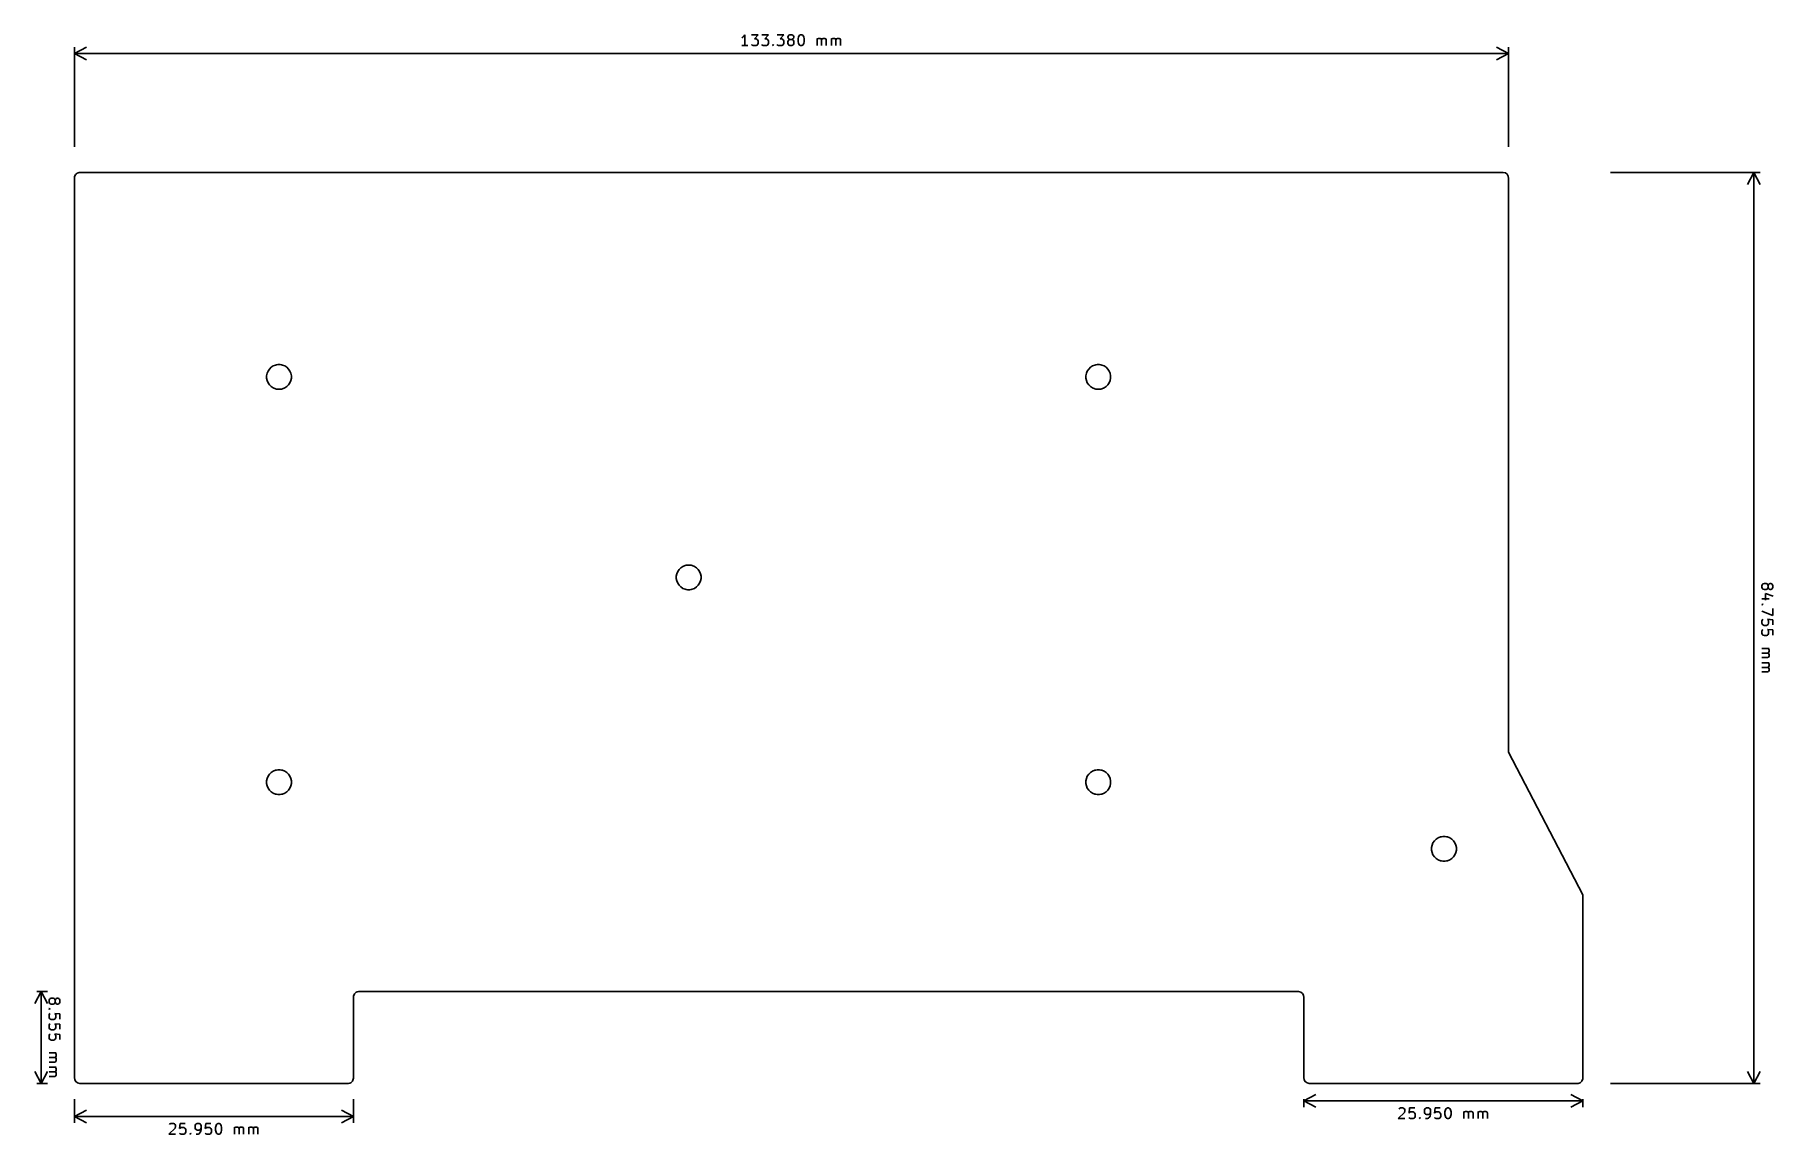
# Model space of a CAD drawing. Extents: x -12 to 150, y -99 to 3.
import ezdxf

# ---------------------------------------------------------------- set-up
doc = ezdxf.new("R2010")
doc.units = 0
doc.layers.add('BLACK', color=7, linetype='CONTINUOUS')

msp = doc.modelspace()

# ---------------------------------------------------------------- linework, layer by layer
at = {"layer": 'BLACK', "linetype": 'CONTINUOUS'}
for p, q in [((-8.38, -7.2), (-8.38, 2.06642)), ((-8.38, 1.48), (-7.2535, 2.06642)), ((53.7862, 2.98952), (53.691, 2.9419)), ((54.2624, 2.22762), (53.691, 2.22762)), ((53.8814, 3.08476), (53.7862, 2.98952)), ((53.9767, 3.22762), (53.8814, 3.08476)), ((53.9767, 2.22762), (53.9767, 3.22762)), ((54.5957, 3.22762), (55.2148, 3.22762)), ((54.6433, 2.27524), (54.5957, 2.32286)), ((54.7386, 2.22762), (54.6433, 2.27524)), ((55.0243, 2.22762), (54.7386, 2.22762)), ((55.2148, 3.22762), (54.8814, 2.84667)), ((54.8814, 2.84667), (55.0243, 2.84667)), ((55.0243, 2.84667), (55.1195, 2.79905)), ((55.1195, 2.27524), (55.0243, 2.22762)), ((55.1195, 2.79905), (55.1671, 2.75143)), ((55.1671, 2.32286), (55.1195, 2.27524)), ((55.1671, 2.75143), (55.2148, 2.65619)), ((55.2148, 2.4181), (55.1671, 2.32286)), ((55.2148, 2.65619), (55.2148, 2.4181)), ((55.5481, 3.22762), (56.1671, 3.22762)), ((55.5957, 2.27524), (55.5481, 2.32286)), ((55.691, 2.22762), (55.5957, 2.27524)), ((55.9767, 2.22762), (55.691, 2.22762)), ((56.1671, 3.22762), (55.8338, 2.84667)), ((55.8338, 2.84667), (55.9767, 2.84667)), ((55.9767, 2.84667), (56.0719, 2.79905)), ((56.0719, 2.27524), (55.9767, 2.22762)), ((56.0719, 2.79905), (56.1195, 2.75143)), ((56.1195, 2.32286), (56.0719, 2.27524)), ((56.1195, 2.75143), (56.1671, 2.65619)), ((56.1671, 2.4181), (56.1195, 2.32286)), ((56.1671, 2.65619), (56.1671, 2.4181)), ((56.5481, 2.27524), (56.5957, 2.32286)), ((56.5957, 2.22762), (56.5481, 2.27524)), ((56.5957, 2.32286), (56.6433, 2.27524)), ((56.5957, 2.32286), (56.5957, 2.22762)), ((56.6433, 2.27524), (56.5957, 2.22762)), ((56.9767, 3.22762), (57.5957, 3.22762)), ((57.0243, 2.27524), (56.9767, 2.32286)), ((57.1195, 2.22762), (57.0243, 2.27524)), ((57.4052, 2.22762), (57.1195, 2.22762)), ((57.5957, 3.22762), (57.2624, 2.84667)), ((57.2624, 2.84667), (57.4052, 2.84667)), ((57.4052, 2.84667), (57.5005, 2.79905)), ((57.5005, 2.27524), (57.4052, 2.22762)), ((57.5005, 2.79905), (57.5481, 2.75143)), ((57.5481, 2.32286), (57.5005, 2.27524)), ((57.5481, 2.75143), (57.5957, 2.65619)), ((57.5957, 2.4181), (57.5481, 2.32286)), ((57.5957, 2.65619), (57.5957, 2.4181)), ((57.9767, 3.03714), (58.0243, 3.13238)), ((57.9767, 2.98952), (57.9767, 3.03714)), ((58.0243, 2.89428), (57.9767, 2.98952)), ((58.0243, 2.70381), (57.9767, 2.60857)), ((57.9767, 2.60857), (57.9767, 2.4181)), ((57.9767, 2.4181), (58.0243, 2.32286)), ((58.0243, 3.13238), (58.0719, 3.18)), ((58.0719, 2.84667), (58.0243, 2.89428)), ((58.0719, 2.75143), (58.0243, 2.70381)), ((58.0243, 2.32286), (58.0719, 2.27524)), ((58.0719, 3.18), (58.1671, 3.22762)), ((58.1671, 2.79905), (58.0719, 2.84667)), ((58.1671, 2.79905), (58.0719, 2.75143)), ((58.0719, 2.27524), (58.1671, 2.22762)), ((58.1671, 3.22762), (58.3576, 3.22762)), ((58.3576, 2.79905), (58.1671, 2.79905)), ((58.1671, 2.22762), (58.3576, 2.22762)), ((58.3576, 3.22762), (58.4529, 3.18)), ((58.4529, 2.84667), (58.3576, 2.79905)), ((58.4529, 2.75143), (58.3576, 2.79905)), ((58.3576, 2.22762), (58.4529, 2.27524)), ((58.4529, 3.18), (58.5005, 3.13238)), ((58.5005, 2.89428), (58.4529, 2.84667)), ((58.5005, 2.70381), (58.4529, 2.75143)), ((58.4529, 2.27524), (58.5005, 2.32286)), ((58.5005, 3.13238), (58.5481, 3.03714)), ((58.5481, 2.98952), (58.5005, 2.89428)), ((58.5481, 2.60857), (58.5005, 2.70381)), ((58.5005, 2.32286), (58.5481, 2.4181)), ((58.5481, 3.03714), (58.5481, 2.98952)), ((58.5481, 2.4181), (58.5481, 2.60857)), ((58.929, 2.84667), (58.9767, 3.03714)), ((58.929, 2.60857), (58.929, 2.84667)), ((58.9767, 2.4181), (58.929, 2.60857)), ((58.9767, 3.03714), (59.0243, 3.13238)), ((59.0243, 2.32286), (58.9767, 2.4181)), ((59.0243, 3.13238), (59.0719, 3.18)), ((59.0719, 2.27524), (59.0243, 2.32286)), ((59.0719, 3.18), (59.1671, 3.22762)), ((59.1671, 2.22762), (59.0719, 2.27524)), ((59.1671, 3.22762), (59.2624, 3.22762)), ((59.2624, 2.22762), (59.1671, 2.22762)), ((59.2624, 3.22762), (59.3576, 3.18)), ((59.3576, 2.27524), (59.2624, 2.22762)), ((59.3576, 3.18), (59.4052, 3.13238)), ((59.4052, 2.32286), (59.3576, 2.27524)), ((59.4052, 3.13238), (59.4529, 3.03714)), ((59.4529, 2.4181), (59.4052, 2.32286)), ((59.4529, 3.03714), (59.5005, 2.84667)), ((59.5005, 2.60857), (59.4529, 2.4181)), ((59.5005, 2.84667), (59.5005, 2.60857)), ((60.691, 2.22762), (60.691, 2.89428)), ((60.691, 2.79905), (60.7386, 2.84667)), ((60.7386, 2.84667), (60.8338, 2.89428)), ((60.8338, 2.89428), (60.9767, 2.89428)), ((60.9767, 2.89428), (61.0719, 2.84667)), ((61.0719, 2.84667), (61.1195, 2.75143)), ((61.1195, 2.75143), (61.1671, 2.84667)), ((61.1195, 2.75143), (61.1195, 2.22762)), ((61.1671, 2.84667), (61.2624, 2.89428)), ((61.2624, 2.89428), (61.4052, 2.89428)), ((61.4052, 2.89428), (61.5005, 2.84667)), ((61.5005, 2.84667), (61.5481, 2.75143)), ((61.5481, 2.75143), (61.5481, 2.22762)), ((62.0243, 2.22762), (62.0243, 2.89428)), ((62.0243, 2.79905), (62.0719, 2.84667)), ((62.0719, 2.84667), (62.1671, 2.89428)), ((62.1671, 2.89428), (62.31, 2.89428)), ((62.31, 2.89428), (62.4052, 2.84667)), ((62.4052, 2.84667), (62.4529, 2.75143)), ((62.4529, 2.75143), (62.5005, 2.84667)), ((62.4529, 2.75143), (62.4529, 2.22762)), ((62.5005, 2.84667), (62.5957, 2.89428)), ((62.5957, 2.89428), (62.7386, 2.89428)), ((62.7386, 2.89428), (62.8338, 2.84667)), ((62.8338, 2.84667), (62.8814, 2.75143)), ((62.8814, 2.75143), (62.8814, 2.22762)), ((125, 1.48), (123.873, 2.06642)), ((125, -7.2), (125, 2.06642)), ((125, 1.48), (-8.38, 1.48)), ((-8.38, 1.48), (-7.2535, 0.89358)), ((125, 1.48), (123.873, 0.89358)), ((-7.82, -9.575), (124.51, -9.575)), ((134.49, -9.575), (148.416, -9.575)), ((147.83, -9.575), (147.244, -10.7015)), ((147.83, -9.575), (147.83, -94.33)), ((147.83, -9.575), (148.416, -10.7015)), ((-8.375, -10.075), (-8.3745, -93.775)), ((125.005, -10.13), (125.005, -63.5)), ((10.3143, -27.4932), (10.4255, -27.4711)), ((10.4255, -27.4711), (10.5366, -27.449)), ((10.5366, -27.449), (10.7634, -27.449)), ((10.7634, -27.449), (10.8745, -27.4711)), ((10.8745, -27.4711), (10.9857, -27.4932)), ((86.5143, -27.4932), (86.6255, -27.4711)), ((86.6255, -27.4711), (86.7366, -27.449)), ((86.7366, -27.449), (86.9634, -27.449)), ((86.9634, -27.449), (87.0745, -27.4711)), ((87.0745, -27.4711), (87.1857, -27.4932)), ((9.499, -28.4866), (9.54323, -28.2643)), ((9.499, -28.7134), (9.499, -28.4866)), ((9.54323, -28.9357), (9.499, -28.7134)), ((9.54323, -28.2643), (9.63, -28.0548)), ((9.63, -29.1452), (9.54323, -28.9357)), ((9.63, -28.0548), (9.75596, -27.8663)), ((9.75596, -27.8663), (9.91628, -27.706)), ((9.91628, -27.706), (10.1048, -27.58)), ((10.1048, -27.58), (10.3143, -27.4932)), ((10.9857, -27.4932), (11.1952, -27.58)), ((11.1952, -27.58), (11.3837, -27.706)), ((11.3837, -27.706), (11.544, -27.8663)), ((11.544, -27.8663), (11.67, -28.0548)), ((11.67, -28.0548), (11.7568, -28.2643)), ((11.7568, -28.9357), (11.67, -29.1452)), ((11.7568, -28.2643), (11.801, -28.4866)), ((11.801, -28.7134), (11.7568, -28.9357)), ((11.801, -28.4866), (11.801, -28.7134)), ((85.699, -28.4866), (85.7432, -28.2643)), ((85.699, -28.7134), (85.699, -28.4866)), ((85.7432, -28.9357), (85.699, -28.7134)), ((85.7432, -28.2643), (85.83, -28.0548)), ((85.83, -29.1452), (85.7432, -28.9357)), ((85.83, -28.0548), (85.956, -27.8663)), ((85.956, -27.8663), (86.1163, -27.706)), ((86.1163, -27.706), (86.3048, -27.58)), ((86.3048, -27.58), (86.5143, -27.4932)), ((87.1857, -27.4932), (87.3952, -27.58)), ((87.3952, -27.58), (87.5837, -27.706)), ((87.5837, -27.706), (87.744, -27.8663)), ((87.744, -27.8663), (87.87, -28.0548)), ((87.87, -28.0548), (87.9568, -28.2643)), ((87.9568, -28.9357), (87.87, -29.1452)), ((87.9568, -28.2643), (88.001, -28.4866)), ((88.001, -28.7134), (87.9568, -28.9357)), ((88.001, -28.4866), (88.001, -28.7134)), ((9.75596, -29.3337), (9.63, -29.1452)), ((9.91628, -29.494), (9.75596, -29.3337)), ((10.1048, -29.62), (9.91628, -29.494)), ((10.3143, -29.7068), (10.1048, -29.62)), ((10.4255, -29.7289), (10.3143, -29.7068)), ((10.5366, -29.751), (10.4255, -29.7289)), ((10.7634, -29.751), (10.5366, -29.751)), ((10.8745, -29.7289), (10.7634, -29.751)), ((10.9857, -29.7068), (10.8745, -29.7289)), ((11.1952, -29.62), (10.9857, -29.7068)), ((11.3837, -29.494), (11.1952, -29.62)), ((11.544, -29.3337), (11.3837, -29.494)), ((11.67, -29.1452), (11.544, -29.3337)), ((85.956, -29.3337), (85.83, -29.1452)), ((86.1163, -29.494), (85.956, -29.3337)), ((86.3048, -29.62), (86.1163, -29.494)), ((86.5143, -29.7068), (86.3048, -29.62)), ((86.6255, -29.7289), (86.5143, -29.7068)), ((86.7366, -29.751), (86.6255, -29.7289)), ((86.9634, -29.751), (86.7366, -29.751)), ((87.0745, -29.7289), (86.9634, -29.751)), ((87.1857, -29.7068), (87.0745, -29.7289)), ((87.3952, -29.62), (87.1857, -29.7068)), ((87.5837, -29.494), (87.3952, -29.62)), ((87.744, -29.3337), (87.5837, -29.494)), ((87.87, -29.1452), (87.744, -29.3337)), ((47.6432, -46.9143), (47.73, -46.7048)), ((47.73, -46.7048), (47.856, -46.5163)), ((47.856, -46.5163), (48.0163, -46.356)), ((48.0163, -46.356), (48.2048, -46.23)), ((48.2048, -46.23), (48.4143, -46.1432)), ((48.4143, -46.1432), (48.5255, -46.1211)), ((48.5255, -46.1211), (48.6366, -46.099)), ((48.6366, -46.099), (48.8634, -46.099)), ((48.8634, -46.099), (48.9745, -46.1211)), ((48.9745, -46.1211), (49.0857, -46.1432)), ((49.0857, -46.1432), (49.2952, -46.23)), ((49.2952, -46.23), (49.4837, -46.356)), ((49.4837, -46.356), (49.644, -46.5163)), ((49.644, -46.5163), (49.77, -46.7048)), ((49.77, -46.7048), (49.8568, -46.9143)), ((47.599, -47.1366), (47.6432, -46.9143)), ((47.599, -47.3634), (47.599, -47.1366)), ((47.6432, -47.5857), (47.599, -47.3634)), ((47.73, -47.7952), (47.6432, -47.5857)), ((47.856, -47.9837), (47.73, -47.7952)), ((48.0163, -48.144), (47.856, -47.9837)), ((48.2048, -48.27), (48.0163, -48.144)), ((48.4143, -48.3568), (48.2048, -48.27)), ((48.5255, -48.3789), (48.4143, -48.3568)), ((48.6366, -48.401), (48.5255, -48.3789)), ((48.8634, -48.401), (48.6366, -48.401)), ((48.9745, -48.3789), (48.8634, -48.401)), ((49.0857, -48.3568), (48.9745, -48.3789)), ((49.2952, -48.27), (49.0857, -48.3568)), ((49.4837, -48.144), (49.2952, -48.27)), ((49.644, -47.9837), (49.4837, -48.144)), ((49.77, -47.7952), (49.644, -47.9837)), ((49.8568, -47.5857), (49.77, -47.7952)), ((49.8568, -46.9143), (49.901, -47.1366)), ((49.901, -47.3634), (49.8568, -47.5857)), ((49.901, -47.1366), (49.901, -47.3634)), ((148.625, -47.9049), (148.578, -48.0001)), ((148.578, -48.0001), (148.578, -48.1906)), ((148.578, -48.1906), (148.625, -48.2858)), ((148.673, -47.8573), (148.625, -47.9049)), ((148.625, -48.2858), (148.673, -48.3335)), ((148.768, -47.8096), (148.673, -47.8573)), ((148.673, -48.3335), (148.768, -48.3811)), ((148.959, -47.8096), (148.768, -47.8096)), ((148.768, -48.3811), (148.959, -48.3811)), ((149.054, -47.8573), (148.959, -47.8096)), ((148.959, -48.3811), (149.054, -48.3335)), ((149.101, -47.9049), (149.054, -47.8573)), ((149.054, -48.3335), (149.101, -48.2858)), ((149.149, -48.0001), (149.101, -47.9049)), ((149.101, -48.2858), (149.149, -48.1906)), ((149.149, -48.0001), (149.197, -47.9049)), ((149.149, -48.1906), (149.149, -48.0001)), ((149.197, -48.2858), (149.149, -48.1906)), ((149.197, -47.9049), (149.244, -47.8573)), ((149.244, -48.3335), (149.197, -48.2858)), ((149.244, -47.8573), (149.34, -47.8096)), ((149.34, -48.3811), (149.244, -48.3335)), ((149.34, -47.8096), (149.387, -47.8096)), ((149.387, -48.3811), (149.34, -48.3811)), ((149.387, -47.8096), (149.482, -47.8573)), ((149.482, -48.3335), (149.387, -48.3811)), ((149.482, -47.8573), (149.53, -47.9049)), ((149.53, -48.2858), (149.482, -48.3335)), ((149.53, -47.9049), (149.578, -48.0001)), ((149.578, -48.1906), (149.53, -48.2858)), ((149.578, -48.0001), (149.578, -48.1906)), ((149.244, -49.2382), (148.578, -49.2382)), ((148.578, -49.762), (148.625, -49.7144)), ((148.625, -49.8096), (148.578, -49.762)), ((148.673, -49.762), (148.578, -49.762)), ((148.625, -49.7144), (148.673, -49.762)), ((148.673, -49.762), (148.625, -49.8096)), ((149.625, -49.0001), (148.911, -48.762)), ((148.911, -48.762), (148.911, -49.3811)), ((149.578, -50.8096), (148.578, -50.3811)), ((148.578, -51.2858), (148.625, -51.1906)), ((148.578, -51.5239), (148.578, -51.2858)), ((148.625, -51.6192), (148.578, -51.5239)), ((148.625, -51.1906), (148.673, -51.143)), ((148.673, -51.6668), (148.625, -51.6192)), ((148.768, -51.7144), (148.673, -51.6668)), ((149.006, -51.7144), (148.768, -51.7144)), ((149.101, -51.6668), (149.006, -51.7144)), ((149.578, -51.1906), (149.101, -51.143)), ((149.101, -51.143), (149.149, -51.1906)), ((149.149, -51.6192), (149.101, -51.6668)), ((149.149, -51.1906), (149.197, -51.2858)), ((149.197, -51.5239), (149.149, -51.6192)), ((149.197, -51.2858), (149.197, -51.5239)), ((149.578, -50.143), (149.578, -50.8096)), ((149.578, -51.6668), (149.578, -51.1906)), ((148.578, -52.2382), (148.625, -52.143)), ((148.578, -52.4763), (148.578, -52.2382)), ((148.625, -52.5715), (148.578, -52.4763)), ((148.625, -52.143), (148.673, -52.0954)), ((148.673, -52.6192), (148.625, -52.5715)), ((148.768, -52.6668), (148.673, -52.6192)), ((149.006, -52.6668), (148.768, -52.6668)), ((149.101, -52.6192), (149.006, -52.6668)), ((149.578, -52.143), (149.101, -52.0954)), ((149.101, -52.0954), (149.149, -52.143)), ((149.149, -52.5715), (149.101, -52.6192)), ((149.149, -52.143), (149.197, -52.2382)), ((149.197, -52.4763), (149.149, -52.5715)), ((149.197, -52.2382), (149.197, -52.4763)), ((149.578, -52.6192), (149.578, -52.143)), ((148.578, -53.8573), (149.244, -53.8573)), ((149.101, -54.2858), (148.578, -54.2858)), ((149.101, -54.7144), (148.578, -54.7144)), ((149.197, -54.2382), (149.101, -54.2858)), ((149.101, -54.2858), (149.197, -54.3335)), ((149.197, -54.6668), (149.101, -54.7144)), ((149.149, -53.8573), (149.197, -53.9049)), ((149.197, -53.9049), (149.244, -54.0001)), ((149.244, -54.143), (149.197, -54.2382)), ((149.197, -54.3335), (149.244, -54.4287)), ((149.244, -54.5715), (149.197, -54.6668)), ((149.244, -54.0001), (149.244, -54.143)), ((149.244, -54.4287), (149.244, -54.5715)), ((148.578, -55.1906), (149.244, -55.1906)), ((149.101, -55.6192), (148.578, -55.6192)), ((149.101, -56.0477), (148.578, -56.0477)), ((149.197, -55.5715), (149.101, -55.6192)), ((149.101, -55.6192), (149.197, -55.6668)), ((149.197, -56.0001), (149.101, -56.0477)), ((149.149, -55.1906), (149.197, -55.2382)), ((149.197, -55.2382), (149.244, -55.3335)), ((149.244, -55.4763), (149.197, -55.5715)), ((149.197, -55.6668), (149.244, -55.762)), ((149.244, -55.9049), (149.197, -56.0001)), ((149.244, -55.3335), (149.244, -55.4763)), ((149.244, -55.762), (149.244, -55.9049)), ((125.005, -63.5), (131.92, -76.78)), ((9.499, -66.1866), (9.54323, -65.9643)), ((9.499, -66.4134), (9.499, -66.1866)), ((9.54323, -65.9643), (9.63, -65.7548)), ((9.63, -65.7548), (9.75596, -65.5663)), ((9.75596, -65.5663), (9.91628, -65.406)), ((9.91628, -65.406), (10.1048, -65.28)), ((10.1048, -65.28), (10.3143, -65.1932)), ((10.3143, -65.1932), (10.4255, -65.1711)), ((10.4255, -65.1711), (10.5366, -65.149)), ((10.5366, -65.149), (10.7634, -65.149)), ((10.7634, -65.149), (10.8745, -65.1711)), ((10.8745, -65.1711), (10.9857, -65.1932)), ((10.9857, -65.1932), (11.1952, -65.28)), ((11.1952, -65.28), (11.3837, -65.406)), ((11.3837, -65.406), (11.544, -65.5663)), ((11.544, -65.5663), (11.67, -65.7548)), ((11.67, -65.7548), (11.7568, -65.9643)), ((11.7568, -65.9643), (11.801, -66.1866)), ((11.801, -66.1866), (11.801, -66.4134)), ((85.699, -66.1866), (85.7432, -65.9643)), ((85.699, -66.4134), (85.699, -66.1866)), ((85.7432, -65.9643), (85.83, -65.7548)), ((85.83, -65.7548), (85.956, -65.5663)), ((85.956, -65.5663), (86.1163, -65.406)), ((86.1163, -65.406), (86.3048, -65.28)), ((86.3048, -65.28), (86.5143, -65.1932)), ((86.5143, -65.1932), (86.6255, -65.1711)), ((86.6255, -65.1711), (86.7366, -65.149)), ((86.7366, -65.149), (86.9634, -65.149)), ((86.9634, -65.149), (87.0745, -65.1711)), ((87.0745, -65.1711), (87.1857, -65.1932)), ((87.1857, -65.1932), (87.3952, -65.28)), ((87.3952, -65.28), (87.5837, -65.406)), ((87.5837, -65.406), (87.744, -65.5663)), ((87.744, -65.5663), (87.87, -65.7548)), ((87.87, -65.7548), (87.9568, -65.9643)), ((87.9568, -65.9643), (88.001, -66.1866)), ((88.001, -66.1866), (88.001, -66.4134)), ((9.54323, -66.6357), (9.499, -66.4134)), ((9.63, -66.8452), (9.54323, -66.6357)), ((9.75596, -67.0337), (9.63, -66.8452)), ((9.91628, -67.194), (9.75596, -67.0337)), ((10.1048, -67.32), (9.91628, -67.194)), ((10.3143, -67.4068), (10.1048, -67.32)), ((10.4255, -67.4289), (10.3143, -67.4068)), ((10.5366, -67.451), (10.4255, -67.4289)), ((10.7634, -67.451), (10.5366, -67.451)), ((10.8745, -67.4289), (10.7634, -67.451)), ((10.9857, -67.4068), (10.8745, -67.4289)), ((11.1952, -67.32), (10.9857, -67.4068)), ((11.3837, -67.194), (11.1952, -67.32)), ((11.544, -67.0337), (11.3837, -67.194)), ((11.67, -66.8452), (11.544, -67.0337)), ((11.7568, -66.6357), (11.67, -66.8452)), ((11.801, -66.4134), (11.7568, -66.6357)), ((85.7432, -66.6357), (85.699, -66.4134)), ((85.83, -66.8452), (85.7432, -66.6357)), ((85.956, -67.0337), (85.83, -66.8452)), ((86.1163, -67.194), (85.956, -67.0337)), ((86.3048, -67.32), (86.1163, -67.194)), ((86.5143, -67.4068), (86.3048, -67.32)), ((86.6255, -67.4289), (86.5143, -67.4068)), ((86.7366, -67.451), (86.6255, -67.4289)), ((86.9634, -67.451), (86.7366, -67.451)), ((87.0745, -67.4289), (86.9634, -67.451)), ((87.1857, -67.4068), (87.0745, -67.4289)), ((87.3952, -67.32), (87.1857, -67.4068)), ((87.5837, -67.194), (87.3952, -67.32)), ((87.744, -67.0337), (87.5837, -67.194)), ((87.87, -66.8452), (87.744, -67.0337)), ((87.9568, -66.6357), (87.87, -66.8452)), ((88.001, -66.4134), (87.9568, -66.6357)), ((117.849, -72.3866), (117.893, -72.1643)), ((117.849, -72.6134), (117.849, -72.3866)), ((117.893, -72.8357), (117.849, -72.6134)), ((117.893, -72.1643), (117.98, -71.9548)), ((117.98, -71.9548), (118.106, -71.7663)), ((118.106, -71.7663), (118.266, -71.606)), ((118.266, -71.606), (118.455, -71.48)), ((118.455, -71.48), (118.664, -71.3932)), ((118.664, -71.3932), (118.775, -71.3711)), ((118.775, -71.3711), (118.887, -71.349)), ((118.887, -71.349), (119.113, -71.349)), ((119.113, -71.349), (119.225, -71.3711)), ((119.225, -71.3711), (119.336, -71.3932)), ((119.336, -71.3932), (119.545, -71.48)), ((119.545, -71.48), (119.734, -71.606)), ((119.734, -71.606), (119.894, -71.7663)), ((119.894, -71.7663), (120.02, -71.9548)), ((120.02, -71.9548), (120.107, -72.1643)), ((120.107, -72.1643), (120.151, -72.3866)), ((120.151, -72.6134), (120.107, -72.8357)), ((120.151, -72.3866), (120.151, -72.6134)), ((117.98, -73.0452), (117.893, -72.8357)), ((118.106, -73.2337), (117.98, -73.0452)), ((118.266, -73.394), (118.106, -73.2337)), ((118.455, -73.52), (118.266, -73.394)), ((118.664, -73.6068), (118.455, -73.52)), ((118.775, -73.6289), (118.664, -73.6068)), ((118.887, -73.651), (118.775, -73.6289)), ((119.113, -73.651), (118.887, -73.651)), ((119.225, -73.6289), (119.113, -73.651)), ((119.336, -73.6068), (119.225, -73.6289)), ((119.545, -73.52), (119.336, -73.6068)), ((119.734, -73.394), (119.545, -73.52)), ((119.894, -73.2337), (119.734, -73.394)), ((120.02, -73.0452), (119.894, -73.2337)), ((120.107, -72.8357), (120.02, -73.0452)), ((131.92, -93.835), (131.92, -76.78)), ((-11.48, -85.775), (-12.0664, -86.9015)), ((-11.86, -85.775), (-10.8936, -85.775)), ((-11.48, -85.775), (-11.48, -94.33)), ((-11.48, -85.775), (-10.8936, -86.9015)), ((-10.6848, -86.4811), (-10.7324, -86.5763)), ((-10.7324, -86.5763), (-10.7324, -86.7668)), ((-10.7324, -86.7668), (-10.6848, -86.862)), ((-10.6371, -86.4335), (-10.6848, -86.4811)), ((-10.6848, -86.862), (-10.6371, -86.9096)), ((-10.5419, -86.3858), (-10.6371, -86.4335)), ((-10.6371, -86.9096), (-10.5419, -86.9573)), ((-10.3514, -86.3858), (-10.5419, -86.3858)), ((-10.5419, -86.9573), (-10.3514, -86.9573)), ((-10.2562, -86.4335), (-10.3514, -86.3858)), ((-10.3514, -86.9573), (-10.2562, -86.9096)), ((-10.2086, -86.4811), (-10.2562, -86.4335)), ((-10.2562, -86.9096), (-10.2086, -86.862)), ((-10.161, -86.5763), (-10.2086, -86.4811)), ((-10.2086, -86.862), (-10.161, -86.7668)), ((-10.161, -86.5763), (-10.1133, -86.4811)), ((-10.161, -86.7668), (-10.161, -86.5763)), ((-10.1133, -86.862), (-10.161, -86.7668)), ((-10.1133, -86.4811), (-10.0657, -86.4335)), ((-10.0657, -86.9096), (-10.1133, -86.862)), ((-10.0657, -86.4335), (-9.97048, -86.3858)), ((-9.97048, -86.9573), (-10.0657, -86.9096)), ((-9.97048, -86.3858), (-9.92286, -86.3858)), ((-9.92286, -86.9573), (-9.97048, -86.9573)), ((-9.92286, -86.3858), (-9.82762, -86.4335)), ((-9.82762, -86.9096), (-9.92286, -86.9573)), ((-9.82762, -86.4335), (-9.78, -86.4811)), ((-9.78, -86.862), (-9.82762, -86.9096)), ((-9.78, -86.4811), (-9.73238, -86.5763)), ((-9.73238, -86.7668), (-9.78, -86.862)), ((-9.73238, -86.5763), (-9.73238, -86.7668)), ((17.575, -93.835), (17.575, -86.27)), ((18.14, -85.775), (48.775, -85.775)), ((77.2575, -85.775), (48.775, -85.775)), ((77.2575, -85.775), (101.162, -85.775)), ((105.475, -85.775), (101.162, -85.775)), ((105.97, -93.775), (105.97, -86.33)), ((-10.7324, -87.3858), (-10.6848, -87.3382)), ((-10.6848, -87.4335), (-10.7324, -87.3858)), ((-10.6371, -87.3858), (-10.7324, -87.3858)), ((-10.7324, -87.9573), (-10.6848, -87.862)), ((-10.7324, -88.1954), (-10.7324, -87.9573)), ((-10.6848, -88.2906), (-10.7324, -88.1954)), ((-10.7324, -88.9096), (-10.6848, -88.8144)), ((-10.7324, -89.1477), (-10.7324, -88.9096)), ((-10.6848, -87.3382), (-10.6371, -87.3858)), ((-10.6371, -87.3858), (-10.6848, -87.4335)), ((-10.6848, -87.862), (-10.6371, -87.8144)), ((-10.6371, -88.3382), (-10.6848, -88.2906)), ((-10.6848, -88.8144), (-10.6371, -88.7668)), ((-10.5419, -88.3858), (-10.6371, -88.3382)), ((-10.3038, -88.3858), (-10.5419, -88.3858)), ((-10.2086, -88.3382), (-10.3038, -88.3858)), ((-9.73238, -87.862), (-10.2086, -87.8144)), ((-10.2086, -87.8144), (-10.161, -87.862)), ((-10.161, -88.2906), (-10.2086, -88.3382)), ((-9.73238, -88.8144), (-10.2086, -88.7668)), ((-10.2086, -88.7668), (-10.161, -88.8144)), ((-10.161, -87.862), (-10.1133, -87.9573)), ((-10.1133, -88.1954), (-10.161, -88.2906)), ((-10.161, -88.8144), (-10.1133, -88.9096)), ((-10.1133, -87.9573), (-10.1133, -88.1954)), ((-10.1133, -88.9096), (-10.1133, -89.1477)), ((-9.73238, -88.3382), (-9.73238, -87.862)), ((-9.73238, -89.2906), (-9.73238, -88.8144)), ((-10.6848, -89.243), (-10.7324, -89.1477)), ((-10.7324, -89.862), (-10.6848, -89.7668)), ((-10.7324, -90.1001), (-10.7324, -89.862)), ((-10.6848, -90.1954), (-10.7324, -90.1001)), ((-10.6371, -89.2906), (-10.6848, -89.243)), ((-10.6848, -89.7668), (-10.6371, -89.7192)), ((-10.6371, -90.243), (-10.6848, -90.1954)), ((-10.5419, -89.3382), (-10.6371, -89.2906)), ((-10.5419, -90.2906), (-10.6371, -90.243)), ((-10.3038, -89.3382), (-10.5419, -89.3382)), ((-10.3038, -90.2906), (-10.5419, -90.2906)), ((-10.2086, -89.2906), (-10.3038, -89.3382)), ((-10.2086, -90.243), (-10.3038, -90.2906)), ((-10.161, -89.243), (-10.2086, -89.2906)), ((-9.73238, -89.7668), (-10.2086, -89.7192)), ((-10.2086, -89.7192), (-10.161, -89.7668)), ((-10.161, -90.1954), (-10.2086, -90.243)), ((-10.1133, -89.1477), (-10.161, -89.243)), ((-10.161, -89.7668), (-10.1133, -89.862)), ((-10.1133, -90.1001), (-10.161, -90.1954)), ((-10.1133, -89.862), (-10.1133, -90.1001)), ((-9.73238, -90.243), (-9.73238, -89.7668)), ((-10.7324, -91.4811), (-10.0657, -91.4811)), ((-10.2086, -91.9096), (-10.7324, -91.9096)), ((-10.1133, -91.862), (-10.2086, -91.9096)), ((-10.2086, -91.9096), (-10.1133, -91.9573)), ((-10.161, -91.4811), (-10.1133, -91.5287)), ((-10.1133, -91.5287), (-10.0657, -91.6239)), ((-10.0657, -91.7668), (-10.1133, -91.862)), ((-10.1133, -91.9573), (-10.0657, -92.0525)), ((-10.0657, -91.6239), (-10.0657, -91.7668)), ((-10.0657, -92.0525), (-10.0657, -92.1954)), ((-11.48, -94.33), (-12.0664, -93.2035)), ((-11.48, -94.33), (-10.8936, -93.2035)), ((-10.2086, -92.3382), (-10.7324, -92.3382)), ((-10.7324, -92.8144), (-10.0657, -92.8144)), ((-10.2086, -93.243), (-10.7324, -93.243)), ((-10.2086, -93.6715), (-10.7324, -93.6715)), ((-10.1133, -92.2906), (-10.2086, -92.3382)), ((-10.1133, -93.1954), (-10.2086, -93.243)), ((-10.2086, -93.243), (-10.1133, -93.2906)), ((-10.1133, -93.6239), (-10.2086, -93.6715)), ((-10.161, -92.8144), (-10.1133, -92.862)), ((-10.0657, -92.1954), (-10.1133, -92.2906)), ((-10.1133, -92.862), (-10.0657, -92.9573)), ((-10.0657, -93.1001), (-10.1133, -93.1954)), ((-10.1133, -93.2906), (-10.0657, -93.3858)), ((-10.0657, -93.5287), (-10.1133, -93.6239)), ((-10.0657, -92.9573), (-10.0657, -93.1001)), ((-10.0657, -93.3858), (-10.0657, -93.5287)), ((147.83, -94.33), (147.244, -93.2035)), ((147.83, -94.33), (148.416, -93.2035)), ((-11.86, -94.33), (-10.8936, -94.33)), ((17.02, -94.33), (-7.8795, -94.33)), ((105.97, -95.95), (107.097, -95.3636)), ((131.365, -94.33), (106.465, -94.33)), ((131.92, -95.95), (130.793, -95.3636)), ((134.49, -94.33), (148.416, -94.33)), ((-8.3745, -95.775), (-8.3745, -97.9864)), ((-8.3745, -97.4), (-7.248, -96.8136)), ((17.575, -97.4), (16.4485, -96.8136)), ((17.575, -95.775), (17.575, -97.9864)), ((105.97, -95.775), (105.97, -96.5364)), ((105.97, -95.95), (131.92, -95.95)), ((105.97, -95.95), (107.097, -96.5364)), ((114.802, -96.6976), (114.85, -96.65)), ((114.85, -96.65), (114.945, -96.6024)), ((114.945, -96.6024), (115.183, -96.6024)), ((115.183, -96.6024), (115.278, -96.65)), ((115.278, -96.65), (115.326, -96.6976)), ((115.326, -96.6976), (115.374, -96.7929)), ((115.374, -96.8881), (115.326, -97.031)), ((115.374, -96.7929), (115.374, -96.8881)), ((115.802, -96.6024), (115.755, -97.0786)), ((116.278, -96.6024), (115.802, -96.6024)), ((115.802, -97.031), (115.897, -96.9833)), ((115.897, -96.9833), (116.135, -96.9833)), ((116.135, -96.9833), (116.231, -97.031)), ((117.231, -96.6976), (117.183, -96.7929)), ((117.183, -96.7929), (117.183, -97.031)), ((117.278, -96.65), (117.231, -96.6976)), ((117.374, -96.6024), (117.278, -96.65)), ((117.564, -96.6024), (117.374, -96.6024)), ((117.659, -96.65), (117.564, -96.6024)), ((117.707, -96.6976), (117.659, -96.65)), ((117.755, -96.7929), (117.707, -96.6976)), ((117.755, -97.1738), (117.755, -96.7929)), ((118.183, -96.6024), (118.135, -97.0786)), ((118.659, -96.6024), (118.183, -96.6024)), ((118.183, -97.031), (118.278, -96.9833)), ((118.278, -96.9833), (118.516, -96.9833)), ((118.516, -96.9833), (118.612, -97.031)), ((119.088, -96.9833), (119.135, -96.7929)), ((119.088, -97.2214), (119.088, -96.9833)), ((119.135, -96.7929), (119.183, -96.6976)), ((119.183, -96.6976), (119.231, -96.65)), ((119.231, -96.65), (119.326, -96.6024)), ((119.326, -96.6024), (119.421, -96.6024)), ((119.421, -96.6024), (119.516, -96.65)), ((119.516, -96.65), (119.564, -96.6976)), ((119.564, -96.6976), (119.612, -96.7929)), ((119.612, -96.7929), (119.659, -96.9833)), ((119.659, -96.9833), (119.659, -97.2214)), ((120.85, -97.6024), (120.85, -96.9357)), ((120.85, -97.031), (120.897, -96.9833)), ((120.897, -96.9833), (120.993, -96.9357)), ((120.993, -96.9357), (121.135, -96.9357)), ((121.135, -96.9357), (121.231, -96.9833)), ((121.231, -96.9833), (121.278, -97.0786)), ((121.278, -97.0786), (121.326, -96.9833)), ((121.326, -96.9833), (121.421, -96.9357)), ((121.421, -96.9357), (121.564, -96.9357)), ((121.564, -96.9357), (121.659, -96.9833)), ((121.659, -96.9833), (121.707, -97.0786)), ((122.183, -97.6024), (122.183, -96.9357)), ((122.183, -97.031), (122.231, -96.9833)), ((122.231, -96.9833), (122.326, -96.9357)), ((122.326, -96.9357), (122.469, -96.9357)), ((122.469, -96.9357), (122.564, -96.9833)), ((122.564, -96.9833), (122.612, -97.0786)), ((122.612, -97.0786), (122.659, -96.9833)), ((122.659, -96.9833), (122.755, -96.9357)), ((122.755, -96.9357), (122.897, -96.9357)), ((122.897, -96.9357), (122.993, -96.9833)), ((122.993, -96.9833), (123.04, -97.0786)), ((131.92, -95.95), (130.793, -96.5364)), ((131.92, -95.775), (131.92, -96.5364)), ((-8.3745, -97.4), (17.575, -97.4)), ((-8.3745, -97.4), (-7.248, -97.9864)), ((0.9812, -98.481), (0.40977, -99.0524)), ((0.45739, -98.1476), (0.50501, -98.1)), ((0.50501, -98.1), (0.60025, -98.0524)), ((0.60025, -98.0524), (0.83835, -98.0524)), ((0.83835, -98.0524), (0.93358, -98.1)), ((0.93358, -98.1), (0.9812, -98.1476)), ((0.9812, -98.1476), (1.02882, -98.2429)), ((1.02882, -98.3381), (0.9812, -98.481)), ((1.02882, -98.2429), (1.02882, -98.3381)), ((1.45739, -98.0524), (1.40977, -98.5286)), ((1.40977, -98.5286), (1.45739, -98.481)), ((1.93358, -98.0524), (1.45739, -98.0524)), ((1.45739, -98.481), (1.55263, -98.4333)), ((1.55263, -98.4333), (1.79073, -98.4333)), ((1.79073, -98.4333), (1.88596, -98.481)), ((1.88596, -98.481), (1.93358, -98.5286)), ((1.93358, -98.5286), (1.9812, -98.6238)), ((1.9812, -98.6238), (1.9812, -98.8619)), ((2.88596, -98.1476), (2.83834, -98.2429)), ((2.83834, -98.2429), (2.83834, -98.481)), ((2.83834, -98.481), (2.88596, -98.5762)), ((2.93358, -98.1), (2.88596, -98.1476)), ((2.88596, -98.5762), (2.93358, -98.6238)), ((3.02882, -98.0524), (2.93358, -98.1)), ((2.93358, -98.6238), (3.02882, -98.6714)), ((3.2193, -98.0524), (3.02882, -98.0524)), ((3.31453, -98.1), (3.2193, -98.0524)), ((3.2193, -98.6714), (3.31453, -98.6238)), ((3.36215, -98.1476), (3.31453, -98.1)), ((3.31453, -98.6238), (3.36215, -98.5762)), ((3.40977, -98.2429), (3.36215, -98.1476)), ((3.36215, -98.5762), (3.40977, -98.481)), ((3.36215, -98.8143), (3.40977, -98.6238)), ((3.40977, -98.6238), (3.40977, -98.2429)), ((3.83834, -98.0524), (3.79073, -98.5286)), ((3.79073, -98.5286), (3.83834, -98.481)), ((4.31454, -98.0524), (3.83834, -98.0524)), ((3.83834, -98.481), (3.93358, -98.4333)), ((3.93358, -98.4333), (4.17168, -98.4333)), ((4.17168, -98.4333), (4.26692, -98.481)), ((4.26692, -98.481), (4.31454, -98.5286)), ((4.31454, -98.5286), (4.36215, -98.6238)), ((4.36215, -98.6238), (4.36215, -98.8619)), ((4.74311, -98.4333), (4.79073, -98.2429)), ((4.74311, -98.6714), (4.74311, -98.4333)), ((4.79073, -98.2429), (4.83834, -98.1476)), ((4.83834, -98.1476), (4.88596, -98.1)), ((4.88596, -98.1), (4.9812, -98.0524)), ((4.9812, -98.0524), (5.07644, -98.0524)), ((5.07644, -98.0524), (5.17168, -98.1)), ((5.17168, -98.1), (5.2193, -98.1476)), ((5.2193, -98.1476), (5.26692, -98.2429)), ((5.26692, -98.2429), (5.31453, -98.4333)), ((5.31453, -98.4333), (5.31453, -98.6714)), ((6.50501, -99.0524), (6.50501, -98.3857)), ((6.50501, -98.481), (6.55263, -98.4333)), ((6.55263, -98.4333), (6.64787, -98.3857)), ((6.64787, -98.3857), (6.79073, -98.3857)), ((6.79073, -98.3857), (6.88596, -98.4333)), ((6.88596, -98.4333), (6.93358, -98.5286)), ((6.93358, -98.5286), (6.9812, -98.4333)), ((6.93358, -98.5286), (6.93358, -99.0524)), ((6.9812, -98.4333), (7.07644, -98.3857)), ((7.07644, -98.3857), (7.2193, -98.3857)), ((7.2193, -98.3857), (7.31453, -98.4333)), ((7.31453, -98.4333), (7.36215, -98.5286)), ((7.36215, -98.5286), (7.36215, -99.0524)), ((7.83834, -99.0524), (7.83834, -98.3857)), ((7.83834, -98.481), (7.88596, -98.4333)), ((7.88596, -98.4333), (7.9812, -98.3857)), ((7.9812, -98.3857), (8.12406, -98.3857)), ((8.12406, -98.3857), (8.2193, -98.4333)), ((8.2193, -98.4333), (8.26692, -98.5286)), ((8.26692, -98.5286), (8.31453, -98.4333)), ((8.26692, -98.5286), (8.26692, -99.0524)), ((8.31453, -98.4333), (8.40977, -98.3857)), ((8.40977, -98.3857), (8.55263, -98.3857)), ((8.55263, -98.3857), (8.64787, -98.4333)), ((8.64787, -98.4333), (8.69549, -98.5286)), ((8.69549, -98.5286), (8.69549, -99.0524)), ((17.575, -97.4), (16.4485, -97.9864)), ((115.326, -97.031), (114.755, -97.6024)), ((114.755, -97.6024), (115.374, -97.6024)), ((115.755, -97.0786), (115.802, -97.031)), ((115.802, -97.5548), (115.755, -97.5071)), ((115.897, -97.6024), (115.802, -97.5548)), ((116.135, -97.6024), (115.897, -97.6024)), ((116.231, -97.5548), (116.135, -97.6024)), ((116.231, -97.031), (116.278, -97.0786)), ((116.278, -97.5071), (116.231, -97.5548)), ((116.278, -97.0786), (116.326, -97.1738)), ((116.326, -97.4119), (116.278, -97.5071)), ((116.326, -97.1738), (116.326, -97.4119)), ((116.707, -97.5548), (116.755, -97.5071)), ((116.755, -97.6024), (116.707, -97.5548)), ((116.755, -97.5071), (116.802, -97.5548)), ((116.755, -97.5071), (116.755, -97.6024)), ((116.802, -97.5548), (116.755, -97.6024)), ((117.183, -97.031), (117.231, -97.1262)), ((117.231, -97.1262), (117.278, -97.1738)), ((117.278, -97.1738), (117.374, -97.2214)), ((117.278, -97.6024), (117.469, -97.6024)), ((117.374, -97.2214), (117.564, -97.2214)), ((117.469, -97.6024), (117.564, -97.5548)), ((117.564, -97.2214), (117.659, -97.1738)), ((117.564, -97.5548), (117.612, -97.5071)), ((117.612, -97.5071), (117.707, -97.3643)), ((117.659, -97.1738), (117.707, -97.1262)), ((117.707, -97.1262), (117.755, -97.031)), ((117.707, -97.3643), (117.755, -97.1738)), ((118.135, -97.0786), (118.183, -97.031)), ((118.183, -97.5548), (118.135, -97.5071)), ((118.278, -97.6024), (118.183, -97.5548)), ((118.516, -97.6024), (118.278, -97.6024)), ((118.612, -97.5548), (118.516, -97.6024)), ((118.612, -97.031), (118.659, -97.0786)), ((118.659, -97.5071), (118.612, -97.5548)), ((118.659, -97.0786), (118.707, -97.1738)), ((118.707, -97.4119), (118.659, -97.5071)), ((118.707, -97.1738), (118.707, -97.4119)), ((119.135, -97.4119), (119.088, -97.2214)), ((119.183, -97.5071), (119.135, -97.4119)), ((119.231, -97.5548), (119.183, -97.5071)), ((119.326, -97.6024), (119.231, -97.5548)), ((119.421, -97.6024), (119.326, -97.6024)), ((119.516, -97.5548), (119.421, -97.6024)), ((119.564, -97.5071), (119.516, -97.5548)), ((119.612, -97.4119), (119.564, -97.5071)), ((119.659, -97.2214), (119.612, -97.4119)), ((121.278, -97.0786), (121.278, -97.6024)), ((121.707, -97.0786), (121.707, -97.6024)), ((122.612, -97.0786), (122.612, -97.6024)), ((123.04, -97.0786), (123.04, -97.6024)), ((0.40977, -99.0524), (1.02882, -99.0524)), ((1.45739, -99.0048), (1.40977, -98.9571)), ((1.55263, -99.0524), (1.45739, -99.0048)), ((1.79073, -99.0524), (1.55263, -99.0524)), ((1.88596, -99.0048), (1.79073, -99.0524)), ((1.93358, -98.9571), (1.88596, -99.0048)), ((1.9812, -98.8619), (1.93358, -98.9571)), ((2.36215, -99.0048), (2.40977, -98.9571)), ((2.40977, -99.0524), (2.36215, -99.0048)), ((2.40977, -98.9571), (2.45739, -99.0048)), ((2.40977, -98.9571), (2.40977, -99.0524)), ((2.45739, -99.0048), (2.40977, -99.0524)), ((2.93358, -99.0524), (3.12406, -99.0524)), ((3.02882, -98.6714), (3.2193, -98.6714)), ((3.12406, -99.0524), (3.2193, -99.0048)), ((3.2193, -99.0048), (3.26692, -98.9571)), ((3.26692, -98.9571), (3.36215, -98.8143)), ((3.83834, -99.0048), (3.79073, -98.9571)), ((3.93358, -99.0524), (3.83834, -99.0048)), ((4.17168, -99.0524), (3.93358, -99.0524)), ((4.26692, -99.0048), (4.17168, -99.0524)), ((4.31454, -98.9571), (4.26692, -99.0048)), ((4.36215, -98.8619), (4.31454, -98.9571)), ((4.79073, -98.8619), (4.74311, -98.6714)), ((4.83834, -98.9571), (4.79073, -98.8619)), ((4.88596, -99.0048), (4.83834, -98.9571)), ((4.9812, -99.0524), (4.88596, -99.0048)), ((5.07644, -99.0524), (4.9812, -99.0524)), ((5.17168, -99.0048), (5.07644, -99.0524)), ((5.2193, -98.9571), (5.17168, -99.0048)), ((5.26692, -98.8619), (5.2193, -98.9571)), ((5.31453, -98.6714), (5.26692, -98.8619))]:
    msp.add_line(p, q, dxfattribs=at)
at = {"layer": 'BLACK'}
for centre, radius, start, end in [((-7.85, -10.1), 0.52586, 86.7295, 176.73), ((124.48, -10.1), 0.52586, -3.27049, 86.7295), ((18.105, -86.305), 0.53115, 86.2218, 176.222), ((105.445, -86.3), 0.52586, -3.27049, 86.7295), ((-7.8495, -93.805), 0.52586, -183.27, -93.2705), ((106.495, -93.805), 0.52586, -183.27, -93.2705), ((17.05, -93.805), 0.52586, -93.2705, -3.27049), ((131.395, -93.805), 0.52586, -93.2705, -3.27049)]:
    msp.add_arc(centre, radius, start, end, dxfattribs=at)

doc.saveas('drawing.dxf')
